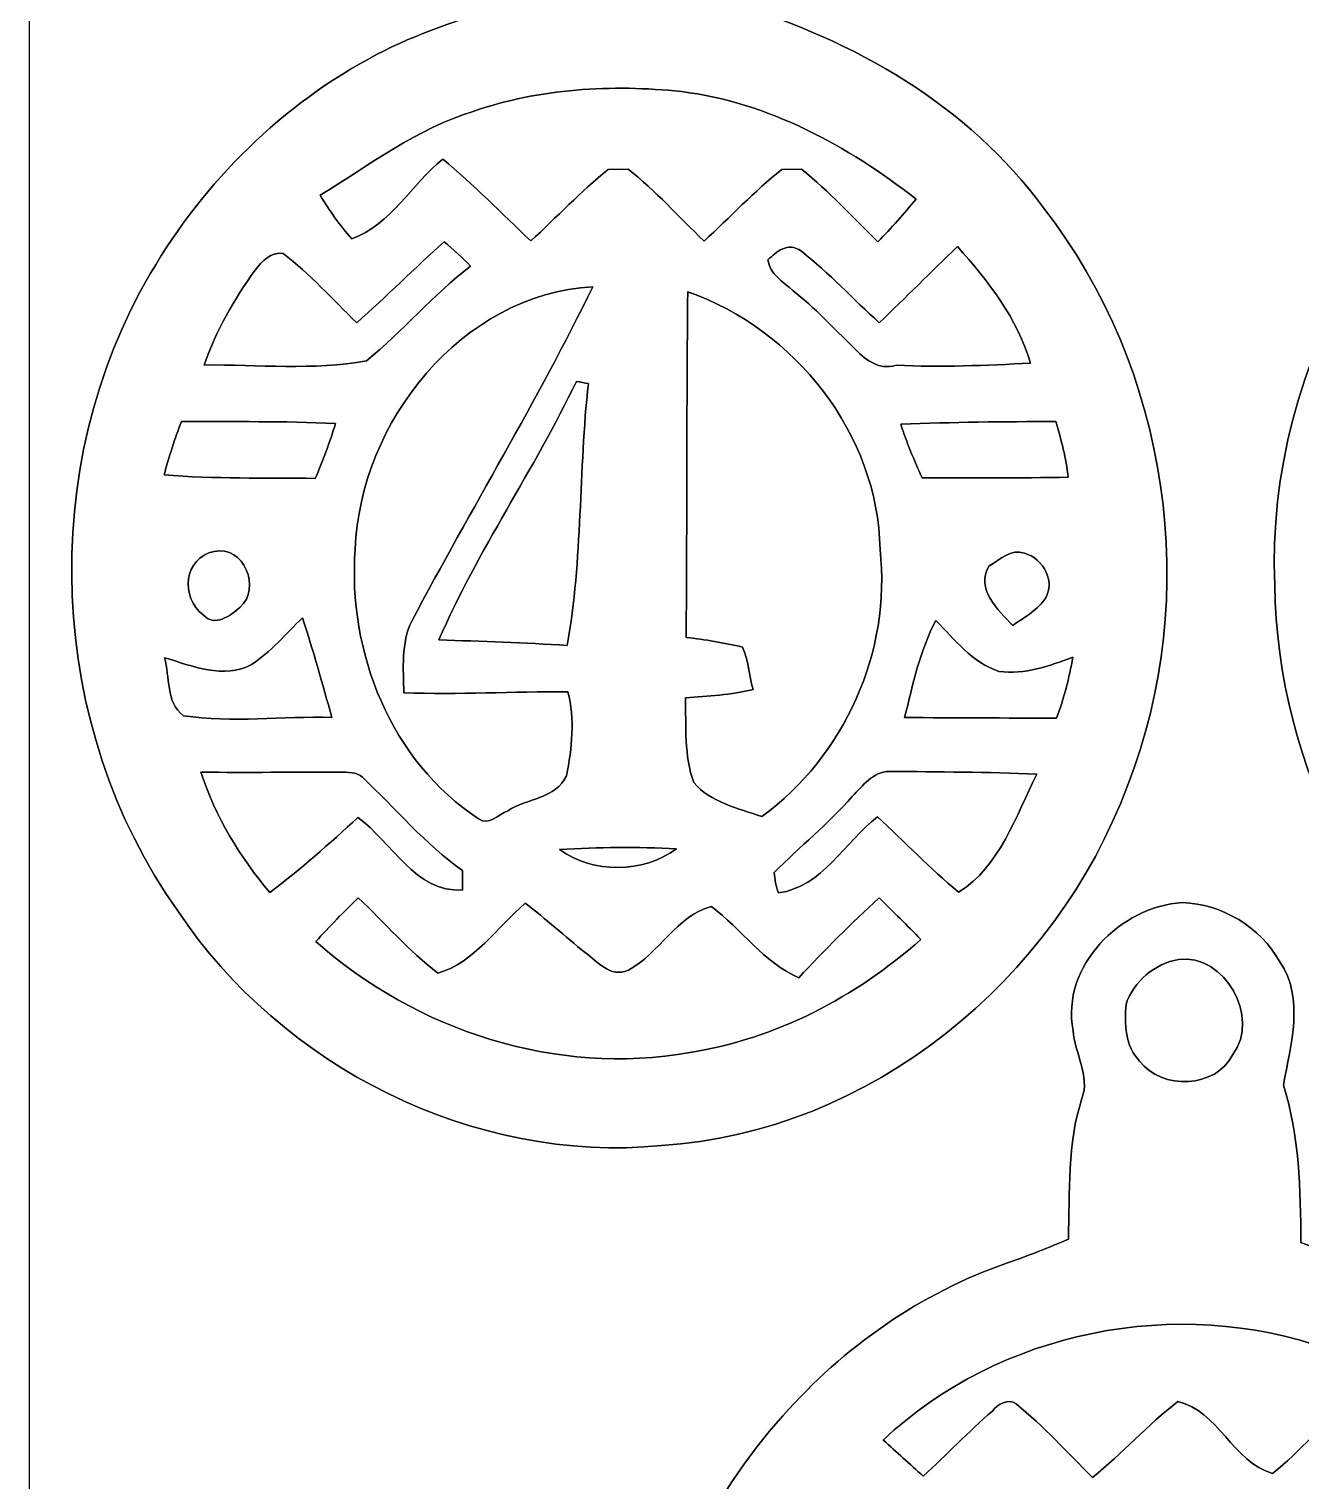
# Model space of a CAD drawing. Header units: centimetres. Extents: x -16.8 to 16.8, y -16.7 to 16.7.
# Drawn here: x -16.77 to -7.98, y -7.73 to 2.31 of the extents above; entities that cross this region are included whole.
import ezdxf

# ---------------------------------------------------------------- set-up
doc = ezdxf.new("R2010")
doc.units = ezdxf.units.CM
doc.header["$MEASUREMENT"] = 0
doc.layers.add('Layer 1', color=7, linetype='Continuous')

msp = doc.modelspace()

# ---------------------------------------------------------------- linework, layer by layer
at = {"layer": 'Layer 1', "color": 7}
for points, knots in [([(-16.77458, 16.66875), (-16.77458, 16.66875), (16.77458, 16.66875), (16.77458, 16.66875), (16.77458, 16.66875), (16.77458, 16.66875), (16.77458, -16.66875), (16.77458, -16.66875), (16.77458, -16.66875), (16.77458, -16.66875), (-16.77458, -16.66875), (-16.77458, -16.66875), (-16.77458, -16.66875), (-16.77458, -16.66875), (-16.77458, 16.66875), (-16.77458, 16.66875), (-16.77458, 16.66875), (-16.77458, 16.66875), (-16.77458, 16.66875), (-16.77458, 16.66875)], [0, 0, 0, 0, 0.16666667, 0.16666667, 0.16666667, 0.16666667, 0.33333333, 0.33333333, 0.33333333, 0.33333333, 0.5, 0.5, 0.5, 0.5, 0.66666667, 0.66666667, 0.66666667, 0.66666667, 1, 1, 1, 1]), ([(-5.1308, 4.11021), (-5.15549, 3.8795), (-5.00839, 3.64278), (-5.09764, 3.41736), (-5.09764, 3.41736), (-5.19042, 3.11397), (-5.16396, 2.79224), (-5.1756, 2.47932), (-5.1756, 2.47932), (-5.4169, 2.37949), (-5.67231, 2.31563), (-5.90868, 2.2031), (-5.90868, 2.2031), (-7.31943, 1.56245), (-8.22607, 0.00529), (-8.15834, -1.53353), (-8.15834, -1.53353), (-8.14317, -2.78941), (-7.50746, -4.02661), (-6.47488, -4.74662), (-6.47488, -4.74662), (-5.36822, -5.55731), (-3.78531, -5.64444), (-2.60103, -4.94841), (-2.60103, -4.94841), (-1.16769, -4.17618), (-0.37148, -2.43699), (-0.63359, -0.84349), (-0.63359, -0.84349), (-0.75212, 0.14499), (-1.28094, 1.06221), (-2.04047, 1.69792), (-2.04047, 1.69792), (-2.47544, 2.08809), (-3.0286, 2.29835), (-3.57258, 2.48391), (-3.57258, 2.48391), (-3.58704, 2.81023), (-3.55247, 3.15066), (-3.66324, 3.46393), (-3.66324, 3.46393), (-3.74333, 3.65619), (-3.58211, 3.84246), (-3.58987, 4.03613), (-3.58987, 4.03613), (-3.6262, 4.32082), (-3.76696, 4.62139), (-4.04566, 4.73922), (-4.04566, 4.73922), (-4.49086, 4.97769), (-5.12692, 4.62598), (-5.1308, 4.11021), (-5.1308, 4.11021), (-5.1308, 4.11021), (-5.1308, 4.11021), (-5.1308, 4.11021)], [0, 0, 0, 0, 0.06666667, 0.06666667, 0.06666667, 0.06666667, 0.13333333, 0.13333333, 0.13333333, 0.13333333, 0.2, 0.2, 0.2, 0.2, 0.26666667, 0.26666667, 0.26666667, 0.26666667, 0.33333333, 0.33333333, 0.33333333, 0.33333333, 0.4, 0.4, 0.4, 0.4, 0.46666667, 0.46666667, 0.46666667, 0.46666667, 0.53333333, 0.53333333, 0.53333333, 0.53333333, 0.6, 0.6, 0.6, 0.6, 0.66666667, 0.66666667, 0.66666667, 0.66666667, 0.73333333, 0.73333333, 0.73333333, 0.73333333, 0.8, 0.8, 0.8, 0.8, 0.86666667, 0.86666667, 0.86666667, 0.86666667, 1, 1, 1, 1]), ([(-12.84358, 4.79743), (-13.08629, 4.76391), (-13.28843, 4.57447), (-13.38756, 4.35645), (-13.38756, 4.35645), (-13.53679, 4.10563), (-13.39921, 3.81529), (-13.38298, 3.54683), (-13.38298, 3.54683), (-13.39991, 3.4357), (-13.47082, 3.3401), (-13.48352, 3.22721), (-13.48352, 3.22721), (-13.50292, 2.97886), (-13.49657, 2.72909), (-13.49869, 2.47968), (-13.49869, 2.47968), (-13.79079, 2.36784), (-14.09418, 2.28141), (-14.37111, 2.13254), (-14.37111, 2.13254), (-15.02198, 1.79211), (-15.56385, 1.25413), (-15.93356, 0.62124), (-15.93356, 0.62124), (-16.7259, -0.72143), (-16.6497, -2.51601), (-15.74624, -3.78672), (-15.74624, -3.78672), (-15.02516, -4.86622), (-13.70189, -5.53473), (-12.40084, -5.40985), (-12.40084, -5.40985), (-10.95481, -5.31671), (-9.67423, -4.26332), (-9.17787, -2.92206), (-9.17787, -2.92206), (-8.66175, -1.61149), (-8.88894, -0.03669), (-9.75819, 1.0728), (-9.75819, 1.0728), (-10.27606, 1.78294), (-11.07158, 2.23555), (-11.90131, 2.48461), (-11.90131, 2.48461), (-11.93236, 2.83633), (-11.83181, 3.23885), (-12.03043, 3.55494), (-12.03043, 3.55494), (-11.96446, 3.72745), (-11.90907, 3.90984), (-11.92283, 4.09646), (-11.92283, 4.09646), (-11.94964, 4.53496), (-12.40896, 4.90291), (-12.84358, 4.79743), (-12.84358, 4.79743), (-12.84358, 4.79743), (-12.84358, 4.79743), (-12.84358, 4.79743)], [0, 0, 0, 0, 0.0625, 0.0625, 0.0625, 0.0625, 0.125, 0.125, 0.125, 0.125, 0.1875, 0.1875, 0.1875, 0.1875, 0.25, 0.25, 0.25, 0.25, 0.3125, 0.3125, 0.3125, 0.3125, 0.375, 0.375, 0.375, 0.375, 0.4375, 0.4375, 0.4375, 0.4375, 0.5, 0.5, 0.5, 0.5, 0.5625, 0.5625, 0.5625, 0.5625, 0.625, 0.625, 0.625, 0.625, 0.6875, 0.6875, 0.6875, 0.6875, 0.75, 0.75, 0.75, 0.75, 0.8125, 0.8125, 0.8125, 0.8125, 0.875, 0.875, 0.875, 0.875, 1, 1, 1, 1]), ([(-13.70295, 1.74025), (-13.24257, 1.90006), (-12.7448, 1.92793), (-12.26291, 1.87748), (-12.26291, 1.87748), (-11.65825, 1.80164), (-11.11321, 1.50319), (-10.63907, 1.13383), (-10.63907, 1.13383), (-10.72374, 1.03258), (-10.81193, 0.9338), (-10.9033, 0.83855), (-10.9033, 0.83855), (-11.07722, 1.00789), (-11.24126, 1.18851), (-11.43106, 1.33985), (-11.43106, 1.33985), (-11.43106, 1.33985), (-11.56864, 1.33809), (-11.56864, 1.33809), (-11.56864, 1.33809), (-11.7602, 1.1871), (-11.92601, 1.00753), (-12.10628, 0.84384), (-12.10628, 0.84384), (-12.27984, 1.01036), (-12.44071, 1.19098), (-12.6298, 1.3402), (-12.6298, 1.3402), (-12.6298, 1.3402), (-12.76809, 1.33844), (-12.76809, 1.33844), (-12.76809, 1.33844), (-12.95894, 1.18745), (-13.1251, 1.00789), (-13.30501, 0.84455), (-13.30501, 0.84455), (-13.50539, 1.03576), (-13.70013, 1.23331), (-13.91285, 1.41111), (-13.91285, 1.41111), (-14.12663, 1.2379), (-14.27586, 0.95356), (-14.54221, 0.85901), (-14.54221, 0.85901), (-14.6244, 0.9525), (-14.69743, 1.05339), (-14.76058, 1.16029), (-14.76058, 1.16029), (-14.41873, 1.37054), (-14.091, 1.62101), (-13.70295, 1.74025)], [0, 0, 0, 0, 0.07142857, 0.07142857, 0.07142857, 0.07142857, 0.14285714, 0.14285714, 0.14285714, 0.14285714, 0.21428571, 0.21428571, 0.21428571, 0.21428571, 0.28571429, 0.28571429, 0.28571429, 0.28571429, 0.35714286, 0.35714286, 0.35714286, 0.35714286, 0.42857143, 0.42857143, 0.42857143, 0.42857143, 0.5, 0.5, 0.5, 0.5, 0.57142857, 0.57142857, 0.57142857, 0.57142857, 0.64285714, 0.64285714, 0.64285714, 0.64285714, 0.71428571, 0.71428571, 0.71428571, 0.71428571, 0.78571429, 0.78571429, 0.78571429, 0.78571429, 0.85714286, 0.85714286, 0.85714286, 0.85714286, 1, 1, 1, 1]), ([(-13.90438, 0.83926), (-13.84088, 0.78599), (-13.77915, 0.73025), (-13.72023, 0.67134), (-13.72023, 0.67134), (-13.97953, 0.47449), (-14.18908, 0.22013), (-14.4399, 0.01517), (-14.4399, 0.01517), (-14.80679, -0.05115), (-15.19026, -0.01023), (-15.5635, -0.01305), (-15.5635, -0.01305), (-15.48236, 0.2226), (-15.35536, 0.44027), (-15.21143, 0.64276), (-15.21143, 0.64276), (-15.16486, 0.70309), (-15.10101, 0.77117), (-15.01669, 0.75777), (-15.01669, 0.75777), (-14.83043, 0.61736), (-14.67556, 0.44027), (-14.50834, 0.27834), (-14.50834, 0.27834), (-14.30338, 0.46143), (-14.10758, 0.65405), (-13.90438, 0.83926)], [0, 0, 0, 0, 0.125, 0.125, 0.125, 0.125, 0.25, 0.25, 0.25, 0.25, 0.375, 0.375, 0.375, 0.375, 0.5, 0.5, 0.5, 0.5, 0.625, 0.625, 0.625, 0.625, 0.75, 0.75, 0.75, 0.75, 1, 1, 1, 1]), ([(-11.66389, 0.71402), (-11.60216, 0.76906), (-11.5316, 0.84279), (-11.43282, 0.77329), (-11.43282, 0.77329), (-11.24091, 0.62265), (-11.07475, 0.44274), (-10.89413, 0.27869), (-10.89413, 0.27869), (-10.71351, 0.45367), (-10.5343, 0.63006), (-10.35403, 0.80539), (-10.35403, 0.80539), (-10.14095, 0.57009), (-9.93846, 0.30833), (-9.84744, -0.00035), (-9.84744, -0.00035), (-10.15753, -0.01552), (-10.46762, -0.02999), (-10.77771, -0.01411), (-10.77771, -0.01411), (-10.90401, -0.05327), (-10.99679, 0.02999), (-11.07299, 0.10901), (-11.07299, 0.10901), (-11.20987, 0.24306), (-11.34145, 0.38241), (-11.49138, 0.50165), (-11.49138, 0.50165), (-11.55594, 0.56268), (-11.65543, 0.61419), (-11.66389, 0.71402)], [0, 0, 0, 0, 0.11111111, 0.11111111, 0.11111111, 0.11111111, 0.22222222, 0.22222222, 0.22222222, 0.22222222, 0.33333333, 0.33333333, 0.33333333, 0.33333333, 0.44444444, 0.44444444, 0.44444444, 0.44444444, 0.55555556, 0.55555556, 0.55555556, 0.55555556, 0.66666667, 0.66666667, 0.66666667, 0.66666667, 0.77777778, 0.77777778, 0.77777778, 0.77777778, 1, 1, 1, 1]), ([(-14.51822, -1.28658), (-14.48611, -0.40781), (-13.78479, 0.4759), (-12.87463, 0.52846), (-12.87463, 0.52846), (-13.25951, -0.25894), (-13.71671, -1.0093), (-14.12734, -1.78364), (-14.12734, -1.78364), (-14.20248, -1.9364), (-14.18519, -2.11349), (-14.18237, -2.2793), (-14.18237, -2.2793), (-13.80419, -2.2927), (-13.42602, -2.27013), (-13.04784, -2.27154), (-13.04784, -2.27154), (-12.99774, -2.46204), (-13.01962, -2.66241), (-13.05772, -2.85291), (-13.05772, -2.85291), (-13.12933, -3.00955), (-13.33077, -3.00884), (-13.46306, -3.09421), (-13.46306, -3.09421), (-13.52762, -3.1182), (-13.595, -3.20463), (-13.6652, -3.15031), (-13.6652, -3.15031), (-14.27057, -2.75484), (-14.57396, -1.99461), (-14.51822, -1.28658)], [0, 0, 0, 0, 0.11111111, 0.11111111, 0.11111111, 0.11111111, 0.22222222, 0.22222222, 0.22222222, 0.22222222, 0.33333333, 0.33333333, 0.33333333, 0.33333333, 0.44444444, 0.44444444, 0.44444444, 0.44444444, 0.55555556, 0.55555556, 0.55555556, 0.55555556, 0.66666667, 0.66666667, 0.66666667, 0.66666667, 0.77777778, 0.77777778, 0.77777778, 0.77777778, 1, 1, 1, 1]), ([(-12.21916, 0.49354), (-11.4748, 0.23178), (-10.90366, -0.4886), (-10.88884, -1.28834), (-10.88884, -1.28834), (-10.80911, -1.99355), (-11.13614, -2.71886), (-11.70552, -3.13478), (-11.70552, -3.13478), (-11.86886, -3.07728), (-12.06288, -3.03812), (-12.17648, -2.89913), (-12.17648, -2.89913), (-12.24562, -2.71533), (-12.22904, -2.50931), (-12.23469, -2.31493), (-12.23469, -2.31493), (-12.07805, -2.30152), (-11.92001, -2.29482), (-11.7669, -2.25566), (-11.7669, -2.25566), (-11.79901, -2.1523), (-11.79689, -2.05811), (-11.83922, -1.96321), (-11.83922, -1.96321), (-11.96834, -1.93357), (-12.09851, -1.91135), (-12.2301, -1.89689), (-12.2301, -1.89689), (-12.2234, -1.09996), (-12.22693, -0.30304), (-12.21916, 0.49354)], [0, 0, 0, 0, 0.11111111, 0.11111111, 0.11111111, 0.11111111, 0.22222222, 0.22222222, 0.22222222, 0.22222222, 0.33333333, 0.33333333, 0.33333333, 0.33333333, 0.44444444, 0.44444444, 0.44444444, 0.44444444, 0.55555556, 0.55555556, 0.55555556, 0.55555556, 0.66666667, 0.66666667, 0.66666667, 0.66666667, 0.77777778, 0.77777778, 0.77777778, 0.77777778, 1, 1, 1, 1]), ([(-12.98928, -0.12594), (-12.96846, -0.12982), (-12.92684, -0.13723), (-12.90602, -0.14076), (-12.90602, -0.14076), (-12.97411, -0.74224), (-12.94412, -1.35643), (-13.05313, -1.95227), (-13.05313, -1.95227), (-13.34841, -1.93181), (-13.64403, -1.92334), (-13.93966, -1.91347), (-13.93966, -1.91347), (-13.67155, -1.29399), (-13.27926, -0.73589), (-12.98928, -0.12594)], [0, 0, 0, 0, 0.2, 0.2, 0.2, 0.2, 0.4, 0.4, 0.4, 0.4, 0.6, 0.6, 0.6, 0.6, 1, 1, 1, 1]), ([(-15.72048, -0.40323), (-15.36559, -0.40605), (-15.01034, -0.3997), (-14.65545, -0.41769), (-14.65545, -0.41769), (-14.6939, -0.54716), (-14.74223, -0.6731), (-14.79479, -0.79728), (-14.79479, -0.79728), (-15.14299, -0.79234), (-15.49224, -0.80045), (-15.83972, -0.77329), (-15.83972, -0.77329), (-15.80762, -0.6477), (-15.76599, -0.52458), (-15.72048, -0.40323)], [0, 0, 0, 0, 0.2, 0.2, 0.2, 0.2, 0.4, 0.4, 0.4, 0.4, 0.6, 0.6, 0.6, 0.6, 1, 1, 1, 1]), ([(-10.74561, -0.42298), (-10.3886, -0.40711), (-10.03124, -0.40499), (-9.67387, -0.40323), (-9.67387, -0.40323), (-9.63507, -0.52917), (-9.60261, -0.65793), (-9.58779, -0.78952), (-9.58779, -0.78952), (-9.9247, -0.79446), (-10.2616, -0.79446), (-10.5985, -0.79234), (-10.5985, -0.79234), (-10.65354, -0.67169), (-10.70434, -0.54892), (-10.74561, -0.42298)], [0, 0, 0, 0, 0.2, 0.2, 0.2, 0.2, 0.4, 0.4, 0.4, 0.4, 0.6, 0.6, 0.6, 0.6, 1, 1, 1, 1]), ([(-15.494, -1.3014), (-15.28974, -1.25554), (-15.16521, -1.55893), (-15.31549, -1.68839), (-15.31549, -1.68839), (-15.38076, -1.74696), (-15.49506, -1.82774), (-15.56914, -1.7399), (-15.56914, -1.7399), (-15.7293, -1.62243), (-15.70461, -1.34373), (-15.494, -1.3014)], [0, 0, 0, 0, 0.25, 0.25, 0.25, 0.25, 0.5, 0.5, 0.5, 0.5, 1, 1, 1, 1]), ([(-10.1346, -1.40194), (-10.06299, -1.36031), (-9.97973, -1.27917), (-9.89048, -1.31445), (-9.89048, -1.31445), (-9.75889, -1.34549), (-9.66541, -1.52471), (-9.75466, -1.63936), (-9.75466, -1.63936), (-9.80969, -1.71521), (-9.89577, -1.7593), (-9.97056, -1.81293), (-9.97056, -1.81293), (-10.07251, -1.70498), (-10.23126, -1.56316), (-10.1346, -1.40194)], [0, 0, 0, 0, 0.2, 0.2, 0.2, 0.2, 0.4, 0.4, 0.4, 0.4, 0.6, 0.6, 0.6, 0.6, 1, 1, 1, 1]), ([(-15.23577, -2.08456), (-15.10242, -1.99602), (-14.99799, -1.87184), (-14.88369, -1.76107), (-14.88369, -1.76107), (-14.8082, -1.9879), (-14.74541, -2.21933), (-14.67979, -2.44934), (-14.67979, -2.44934), (-15.02057, -2.44016), (-15.36771, -2.48955), (-15.70531, -2.43734), (-15.70531, -2.43734), (-15.8302, -2.34985), (-15.79986, -2.1657), (-15.83761, -2.03659), (-15.83761, -2.03659), (-15.64675, -2.09338), (-15.42591, -2.18758), (-15.23577, -2.08456)], [0, 0, 0, 0, 0.16666667, 0.16666667, 0.16666667, 0.16666667, 0.33333333, 0.33333333, 0.33333333, 0.33333333, 0.5, 0.5, 0.5, 0.5, 0.66666667, 0.66666667, 0.66666667, 0.66666667, 1, 1, 1, 1]), ([(-10.7188, -2.44969), (-10.66094, -2.22215), (-10.61438, -1.98826), (-10.50255, -1.77941), (-10.50255, -1.77941), (-10.37273, -1.91206), (-10.25031, -2.0701), (-10.06651, -2.13184), (-10.06651, -2.13184), (-9.88766, -2.15512), (-9.71903, -2.09374), (-9.55534, -2.03341), (-9.55534, -2.03341), (-9.58074, -2.17699), (-9.61708, -2.3181), (-9.66752, -2.45498), (-9.66752, -2.45498), (-10.01818, -2.45322), (-10.36849, -2.45286), (-10.7188, -2.44969)], [0, 0, 0, 0, 0.16666667, 0.16666667, 0.16666667, 0.16666667, 0.33333333, 0.33333333, 0.33333333, 0.33333333, 0.5, 0.5, 0.5, 0.5, 0.66666667, 0.66666667, 0.66666667, 0.66666667, 1, 1, 1, 1]), ([(-15.58572, -2.82822), (-15.26364, -2.83069), (-14.94155, -2.82822), (-14.61946, -2.82751), (-14.61946, -2.82751), (-14.56866, -2.82928), (-14.5101, -2.8254), (-14.46918, -2.86244), (-14.46918, -2.86244), (-14.24023, -3.07904), (-14.03562, -3.32528), (-13.77633, -3.50838), (-13.77633, -3.50838), (-13.77668, -3.54224), (-13.77668, -3.60927), (-13.77668, -3.64278), (-13.77668, -3.64278), (-14.10229, -3.6636), (-14.26669, -3.30835), (-14.50128, -3.14078), (-14.50128, -3.14078), (-14.69637, -3.32246), (-14.89569, -3.50061), (-15.10947, -3.66042), (-15.10947, -3.66042), (-15.3162, -3.41383), (-15.48624, -3.13514), (-15.58572, -2.82822)], [0, 0, 0, 0, 0.125, 0.125, 0.125, 0.125, 0.25, 0.25, 0.25, 0.25, 0.375, 0.375, 0.375, 0.375, 0.5, 0.5, 0.5, 0.5, 0.625, 0.625, 0.625, 0.625, 0.75, 0.75, 0.75, 0.75, 1, 1, 1, 1]), ([(-11.0811, -2.99508), (-11.00914, -2.92347), (-10.93682, -2.82469), (-10.82534, -2.82222), (-10.82534, -2.82222), (-10.48526, -2.82716), (-10.14413, -2.8254), (-9.80405, -2.84162), (-9.80405, -2.84162), (-9.94974, -3.12738), (-10.05946, -3.48298), (-10.34591, -3.65689), (-10.34591, -3.65689), (-10.54418, -3.49568), (-10.71774, -3.30764), (-10.90648, -3.13619), (-10.90648, -3.13619), (-11.13049, -3.30906), (-11.28783, -3.62197), (-11.59157, -3.66289), (-11.59157, -3.66289), (-11.60639, -3.61668), (-11.61874, -3.56941), (-11.62015, -3.52107), (-11.62015, -3.52107), (-11.44164, -3.34433), (-11.24691, -3.18417), (-11.0811, -2.99508)], [0, 0, 0, 0, 0.125, 0.125, 0.125, 0.125, 0.25, 0.25, 0.25, 0.25, 0.375, 0.375, 0.375, 0.375, 0.5, 0.5, 0.5, 0.5, 0.625, 0.625, 0.625, 0.625, 0.75, 0.75, 0.75, 0.75, 1, 1, 1, 1]), ([(-13.10534, -3.36268), (-12.83653, -3.34574), (-12.56665, -3.34398), (-12.29748, -3.35703), (-12.29748, -3.35703), (-12.52714, -3.52848), (-12.87286, -3.5306), (-13.10534, -3.36268)], [0, 0, 0, 0, 0.33333333, 0.33333333, 0.33333333, 0.33333333, 1, 1, 1, 1]), ([(-14.79127, -3.99909), (-14.69602, -3.89502), (-14.59936, -3.79307), (-14.49705, -3.69641), (-14.49705, -3.69641), (-14.31396, -3.86997), (-14.14815, -4.06471), (-13.94636, -4.21781), (-13.94636, -4.21781), (-13.69342, -4.14232), (-13.53714, -3.89996), (-13.34241, -3.73451), (-13.34241, -3.73451), (-13.20059, -3.84316), (-13.06724, -3.96169), (-12.92895, -4.07494), (-12.92895, -4.07494), (-12.84111, -4.13491), (-12.75927, -4.25168), (-12.62944, -4.1977), (-12.62944, -4.1977), (-12.41707, -4.0827), (-12.29395, -3.81847), (-12.05477, -3.75603), (-12.05477, -3.75603), (-11.84698, -3.91266), (-11.69564, -4.14302), (-11.45081, -4.24886), (-11.45081, -4.24886), (-11.27337, -4.0573), (-11.08781, -3.8735), (-10.89484, -3.69782), (-10.89484, -3.69782), (-10.79818, -3.79236), (-10.70116, -3.88761), (-10.60626, -3.98463), (-10.60626, -3.98463), (-11.05747, -4.38221), (-11.60498, -4.67325), (-12.20399, -4.76497), (-12.20399, -4.76497), (-13.12757, -4.93254), (-14.09488, -4.61433), (-14.79127, -3.99909)], [0, 0, 0, 0, 0.08333333, 0.08333333, 0.08333333, 0.08333333, 0.16666667, 0.16666667, 0.16666667, 0.16666667, 0.25, 0.25, 0.25, 0.25, 0.33333333, 0.33333333, 0.33333333, 0.33333333, 0.41666667, 0.41666667, 0.41666667, 0.41666667, 0.5, 0.5, 0.5, 0.5, 0.58333333, 0.58333333, 0.58333333, 0.58333333, 0.66666667, 0.66666667, 0.66666667, 0.66666667, 0.75, 0.75, 0.75, 0.75, 0.83333333, 0.83333333, 0.83333333, 0.83333333, 1, 1, 1, 1]), ([(-9.55393, -4.61398), (-9.5437, -4.76814), (-9.43469, -4.92689), (-9.49254, -5.08388), (-9.49254, -5.08388), (-9.5945, -5.39679), (-9.57545, -5.73158), (-9.58638, -6.05649), (-9.58638, -6.05649), (-9.72432, -6.11646), (-9.86473, -6.17114), (-10.00689, -6.22053), (-10.00689, -6.22053), (-10.60591, -6.42761), (-11.14319, -6.80156), (-11.56053, -7.27781), (-11.56053, -7.27781), (-12.59628, -8.42081), (-12.87216, -10.17517), (-12.25797, -11.58699), (-12.25797, -11.58699), (-11.71646, -12.97658), (-10.30146, -13.97635), (-8.80357, -13.98199), (-8.80357, -13.98199), (-8.15305, -13.95412), (-7.49053, -13.80772), (-6.93349, -13.45812), (-6.93349, -13.45812), (-5.62257, -12.68977), (-4.85775, -11.11744), (-5.02214, -9.61284), (-5.02214, -9.61284), (-5.1248, -8.39964), (-5.79296, -7.23441), (-6.83119, -6.58601), (-6.83119, -6.58601), (-7.17585, -6.34012), (-7.5879, -6.22864), (-7.97878, -6.08048), (-7.97878, -6.08048), (-7.97878, -5.71288), (-7.99042, -5.34211), (-8.09801, -4.99004), (-8.09801, -4.99004), (-8.04933, -4.71276), (-7.95126, -4.39138), (-8.12412, -4.13949), (-8.12412, -4.13949), (-8.25853, -3.89572), (-8.52099, -3.74156), (-8.79793, -3.72886), (-8.79793, -3.72886), (-9.2269, -3.75673), (-9.63754, -4.16913), (-9.55393, -4.61398), (-9.55393, -4.61398), (-9.55393, -4.61398), (-9.55393, -4.61398), (-9.55393, -4.61398)], [0, 0, 0, 0, 0.0625, 0.0625, 0.0625, 0.0625, 0.125, 0.125, 0.125, 0.125, 0.1875, 0.1875, 0.1875, 0.1875, 0.25, 0.25, 0.25, 0.25, 0.3125, 0.3125, 0.3125, 0.3125, 0.375, 0.375, 0.375, 0.375, 0.4375, 0.4375, 0.4375, 0.4375, 0.5, 0.5, 0.5, 0.5, 0.5625, 0.5625, 0.5625, 0.5625, 0.625, 0.625, 0.625, 0.625, 0.6875, 0.6875, 0.6875, 0.6875, 0.75, 0.75, 0.75, 0.75, 0.8125, 0.8125, 0.8125, 0.8125, 0.875, 0.875, 0.875, 0.875, 1, 1, 1, 1]), ([(-8.82509, -4.12256), (-8.50371, -4.08164), (-8.25641, -4.52508), (-8.44903, -4.78014), (-8.44903, -4.78014), (-8.56368, -5.01509), (-8.94151, -5.02708), (-9.0932, -4.82529), (-9.0932, -4.82529), (-9.19586, -4.72511), (-9.19833, -4.56424), (-9.18704, -4.43089), (-9.18704, -4.43089), (-9.13518, -4.27496), (-8.98737, -4.15043), (-8.82509, -4.12256)], [0, 0, 0, 0, 0.2, 0.2, 0.2, 0.2, 0.4, 0.4, 0.4, 0.4, 0.6, 0.6, 0.6, 0.6, 1, 1, 1, 1]), ([(-10.86661, -7.44502), (-10.06193, -6.68761), (-8.83285, -6.44631), (-7.79568, -6.81461), (-7.79568, -6.81461), (-7.40622, -6.93984), (-7.06543, -7.17621), (-6.73911, -7.4168), (-6.73911, -7.4168), (-6.81002, -7.51381), (-6.88234, -7.60977), (-6.9536, -7.70678), (-6.9536, -7.70678), (-7.2136, -7.5759), (-7.35365, -7.26405), (-7.63094, -7.17691), (-7.63094, -7.17691), (-7.82496, -7.32861), (-7.98054, -7.52299), (-8.17351, -7.67574), (-8.17351, -7.67574), (-8.44762, -7.60095), (-8.55133, -7.23794), (-8.82968, -7.17973), (-8.82968, -7.17973), (-9.03746, -7.3406), (-9.21385, -7.53816), (-9.41846, -7.70326), (-9.41846, -7.70326), (-9.59344, -7.53216), (-9.75642, -7.34836), (-9.94763, -7.19561), (-9.94763, -7.19561), (-10.00266, -7.15222), (-10.07533, -7.20019), (-10.11167, -7.24464), (-10.11167, -7.24464), (-10.27712, -7.38822), (-10.42882, -7.54662), (-10.59004, -7.69549), (-10.59004, -7.69549), (-10.68282, -7.61118), (-10.77489, -7.52898), (-10.86661, -7.44502)], [0, 0, 0, 0, 0.08333333, 0.08333333, 0.08333333, 0.08333333, 0.16666667, 0.16666667, 0.16666667, 0.16666667, 0.25, 0.25, 0.25, 0.25, 0.33333333, 0.33333333, 0.33333333, 0.33333333, 0.41666667, 0.41666667, 0.41666667, 0.41666667, 0.5, 0.5, 0.5, 0.5, 0.58333333, 0.58333333, 0.58333333, 0.58333333, 0.66666667, 0.66666667, 0.66666667, 0.66666667, 0.75, 0.75, 0.75, 0.75, 0.83333333, 0.83333333, 0.83333333, 0.83333333, 1, 1, 1, 1])]:
    msp.add_open_spline(points, degree=3, knots=knots, dxfattribs=at)
at = {"layer": 'Layer 1', "color": 250}
for points, knots in [([(-5.1308, 4.11021), (-5.12692, 4.62598), (-4.49086, 4.97769), (-4.04566, 4.73922), (-4.04566, 4.73922), (-3.76696, 4.62139), (-3.6262, 4.32082), (-3.58987, 4.03613), (-3.58987, 4.03613), (-3.58211, 3.84246), (-3.74333, 3.65619), (-3.66324, 3.46393), (-3.66324, 3.46393), (-3.55247, 3.15066), (-3.58704, 2.81023), (-3.57258, 2.48391), (-3.57258, 2.48391), (-3.0286, 2.29835), (-2.47544, 2.08809), (-2.04047, 1.69792), (-2.04047, 1.69792), (-1.28094, 1.06221), (-0.75212, 0.14499), (-0.63359, -0.84349), (-0.63359, -0.84349), (-0.37148, -2.43699), (-1.16769, -4.17618), (-2.60103, -4.94841), (-2.60103, -4.94841), (-3.78531, -5.64444), (-5.36822, -5.55731), (-6.47488, -4.74662), (-6.47488, -4.74662), (-7.50746, -4.02661), (-8.14317, -2.78941), (-8.15834, -1.53353), (-8.15834, -1.53353), (-8.22607, 0.00529), (-7.31943, 1.56245), (-5.90868, 2.2031), (-5.90868, 2.2031), (-5.67231, 2.31563), (-5.4169, 2.37949), (-5.1756, 2.47932), (-5.1756, 2.47932), (-5.16396, 2.79224), (-5.19042, 3.11397), (-5.09764, 3.41736), (-5.09764, 3.41736), (-5.00839, 3.64278), (-5.15549, 3.8795), (-5.1308, 4.11021), (-5.1308, 4.11021), (-5.1308, 4.11021), (-5.1308, 4.11021), (-5.1308, 4.11021)], [0, 0, 0, 0, 0.06666667, 0.06666667, 0.06666667, 0.06666667, 0.13333333, 0.13333333, 0.13333333, 0.13333333, 0.2, 0.2, 0.2, 0.2, 0.26666667, 0.26666667, 0.26666667, 0.26666667, 0.33333333, 0.33333333, 0.33333333, 0.33333333, 0.4, 0.4, 0.4, 0.4, 0.46666667, 0.46666667, 0.46666667, 0.46666667, 0.53333333, 0.53333333, 0.53333333, 0.53333333, 0.6, 0.6, 0.6, 0.6, 0.66666667, 0.66666667, 0.66666667, 0.66666667, 0.73333333, 0.73333333, 0.73333333, 0.73333333, 0.8, 0.8, 0.8, 0.8, 0.86666667, 0.86666667, 0.86666667, 0.86666667, 1, 1, 1, 1]), ([(-12.84358, 4.79743), (-12.40896, 4.90291), (-11.94964, 4.53496), (-11.92283, 4.09646), (-11.92283, 4.09646), (-11.90907, 3.90984), (-11.96446, 3.72745), (-12.03043, 3.55494), (-12.03043, 3.55494), (-11.83181, 3.23885), (-11.93236, 2.83633), (-11.90131, 2.48461), (-11.90131, 2.48461), (-11.07158, 2.23555), (-10.27606, 1.78294), (-9.75819, 1.0728), (-9.75819, 1.0728), (-8.88894, -0.03669), (-8.66175, -1.61149), (-9.17787, -2.92206), (-9.17787, -2.92206), (-9.67423, -4.26332), (-10.95481, -5.31671), (-12.40084, -5.40985), (-12.40084, -5.40985), (-13.70189, -5.53473), (-15.02516, -4.86622), (-15.74624, -3.78672), (-15.74624, -3.78672), (-16.6497, -2.51601), (-16.7259, -0.72143), (-15.93356, 0.62124), (-15.93356, 0.62124), (-15.56385, 1.25413), (-15.02198, 1.79211), (-14.37111, 2.13254), (-14.37111, 2.13254), (-14.09418, 2.28141), (-13.79079, 2.36784), (-13.49869, 2.47968), (-13.49869, 2.47968), (-13.49657, 2.72909), (-13.50292, 2.97886), (-13.48352, 3.22721), (-13.48352, 3.22721), (-13.47082, 3.3401), (-13.39991, 3.4357), (-13.38298, 3.54683), (-13.38298, 3.54683), (-13.39921, 3.81529), (-13.53679, 4.10563), (-13.38756, 4.35645), (-13.38756, 4.35645), (-13.28843, 4.57447), (-13.08629, 4.76391), (-12.84358, 4.79743), (-12.84358, 4.79743), (-12.84358, 4.79743), (-12.84358, 4.79743), (-12.84358, 4.79743)], [0, 0, 0, 0, 0.0625, 0.0625, 0.0625, 0.0625, 0.125, 0.125, 0.125, 0.125, 0.1875, 0.1875, 0.1875, 0.1875, 0.25, 0.25, 0.25, 0.25, 0.3125, 0.3125, 0.3125, 0.3125, 0.375, 0.375, 0.375, 0.375, 0.4375, 0.4375, 0.4375, 0.4375, 0.5, 0.5, 0.5, 0.5, 0.5625, 0.5625, 0.5625, 0.5625, 0.625, 0.625, 0.625, 0.625, 0.6875, 0.6875, 0.6875, 0.6875, 0.75, 0.75, 0.75, 0.75, 0.8125, 0.8125, 0.8125, 0.8125, 0.875, 0.875, 0.875, 0.875, 1, 1, 1, 1]), ([(-13.70295, 1.74025), (-14.091, 1.62101), (-14.41873, 1.37054), (-14.76058, 1.16029), (-14.76058, 1.16029), (-14.69743, 1.05339), (-14.6244, 0.9525), (-14.54221, 0.85901), (-14.54221, 0.85901), (-14.27586, 0.95356), (-14.12663, 1.2379), (-13.91285, 1.41111), (-13.91285, 1.41111), (-13.70013, 1.23331), (-13.50539, 1.03576), (-13.30501, 0.84455), (-13.30501, 0.84455), (-13.1251, 1.00789), (-12.95894, 1.18745), (-12.76809, 1.33844), (-12.76809, 1.33844), (-12.76809, 1.33844), (-12.6298, 1.3402), (-12.6298, 1.3402), (-12.6298, 1.3402), (-12.44071, 1.19098), (-12.27984, 1.01036), (-12.10628, 0.84384), (-12.10628, 0.84384), (-11.92601, 1.00753), (-11.7602, 1.1871), (-11.56864, 1.33809), (-11.56864, 1.33809), (-11.56864, 1.33809), (-11.43106, 1.33985), (-11.43106, 1.33985), (-11.43106, 1.33985), (-11.24126, 1.18851), (-11.07722, 1.00789), (-10.9033, 0.83855), (-10.9033, 0.83855), (-10.81193, 0.9338), (-10.72374, 1.03258), (-10.63907, 1.13383), (-10.63907, 1.13383), (-11.11321, 1.50319), (-11.65825, 1.80164), (-12.26291, 1.87748), (-12.26291, 1.87748), (-12.7448, 1.92793), (-13.24257, 1.90006), (-13.70295, 1.74025), (-13.70295, 1.74025), (-13.70295, 1.74025), (-13.70295, 1.74025), (-13.70295, 1.74025)], [0, 0, 0, 0, 0.06666667, 0.06666667, 0.06666667, 0.06666667, 0.13333333, 0.13333333, 0.13333333, 0.13333333, 0.2, 0.2, 0.2, 0.2, 0.26666667, 0.26666667, 0.26666667, 0.26666667, 0.33333333, 0.33333333, 0.33333333, 0.33333333, 0.4, 0.4, 0.4, 0.4, 0.46666667, 0.46666667, 0.46666667, 0.46666667, 0.53333333, 0.53333333, 0.53333333, 0.53333333, 0.6, 0.6, 0.6, 0.6, 0.66666667, 0.66666667, 0.66666667, 0.66666667, 0.73333333, 0.73333333, 0.73333333, 0.73333333, 0.8, 0.8, 0.8, 0.8, 0.86666667, 0.86666667, 0.86666667, 0.86666667, 1, 1, 1, 1]), ([(-13.90438, 0.83926), (-14.10758, 0.65405), (-14.30338, 0.46143), (-14.50834, 0.27834), (-14.50834, 0.27834), (-14.67556, 0.44027), (-14.83043, 0.61736), (-15.01669, 0.75777), (-15.01669, 0.75777), (-15.10101, 0.77117), (-15.16486, 0.70309), (-15.21143, 0.64276), (-15.21143, 0.64276), (-15.35536, 0.44027), (-15.48236, 0.2226), (-15.5635, -0.01305), (-15.5635, -0.01305), (-15.19026, -0.01023), (-14.80679, -0.05115), (-14.4399, 0.01517), (-14.4399, 0.01517), (-14.18908, 0.22013), (-13.97953, 0.47449), (-13.72023, 0.67134), (-13.72023, 0.67134), (-13.77915, 0.73025), (-13.84088, 0.78599), (-13.90438, 0.83926), (-13.90438, 0.83926), (-13.90438, 0.83926), (-13.90438, 0.83926), (-13.90438, 0.83926)], [0, 0, 0, 0, 0.11111111, 0.11111111, 0.11111111, 0.11111111, 0.22222222, 0.22222222, 0.22222222, 0.22222222, 0.33333333, 0.33333333, 0.33333333, 0.33333333, 0.44444444, 0.44444444, 0.44444444, 0.44444444, 0.55555556, 0.55555556, 0.55555556, 0.55555556, 0.66666667, 0.66666667, 0.66666667, 0.66666667, 0.77777778, 0.77777778, 0.77777778, 0.77777778, 1, 1, 1, 1]), ([(-11.66389, 0.71402), (-11.65543, 0.61419), (-11.55594, 0.56268), (-11.49138, 0.50165), (-11.49138, 0.50165), (-11.34145, 0.38241), (-11.20987, 0.24306), (-11.07299, 0.10901), (-11.07299, 0.10901), (-10.99679, 0.02999), (-10.90401, -0.05327), (-10.77771, -0.01411), (-10.77771, -0.01411), (-10.46762, -0.02999), (-10.15753, -0.01552), (-9.84744, -0.00035), (-9.84744, -0.00035), (-9.93846, 0.30833), (-10.14095, 0.57009), (-10.35403, 0.80539), (-10.35403, 0.80539), (-10.5343, 0.63006), (-10.71351, 0.45367), (-10.89413, 0.27869), (-10.89413, 0.27869), (-11.07475, 0.44274), (-11.24091, 0.62265), (-11.43282, 0.77329), (-11.43282, 0.77329), (-11.5316, 0.84279), (-11.60216, 0.76906), (-11.66389, 0.71402), (-11.66389, 0.71402), (-11.66389, 0.71402), (-11.66389, 0.71402), (-11.66389, 0.71402)], [0, 0, 0, 0, 0.1, 0.1, 0.1, 0.1, 0.2, 0.2, 0.2, 0.2, 0.3, 0.3, 0.3, 0.3, 0.4, 0.4, 0.4, 0.4, 0.5, 0.5, 0.5, 0.5, 0.6, 0.6, 0.6, 0.6, 0.7, 0.7, 0.7, 0.7, 0.8, 0.8, 0.8, 0.8, 1, 1, 1, 1]), ([(-14.51822, -1.28658), (-14.57396, -1.99461), (-14.27057, -2.75484), (-13.6652, -3.15031), (-13.6652, -3.15031), (-13.595, -3.20463), (-13.52762, -3.1182), (-13.46306, -3.09421), (-13.46306, -3.09421), (-13.33077, -3.00884), (-13.12933, -3.00955), (-13.05772, -2.85291), (-13.05772, -2.85291), (-13.01962, -2.66241), (-12.99774, -2.46204), (-13.04784, -2.27154), (-13.04784, -2.27154), (-13.42602, -2.27013), (-13.80419, -2.2927), (-14.18237, -2.2793), (-14.18237, -2.2793), (-14.18519, -2.11349), (-14.20248, -1.9364), (-14.12734, -1.78364), (-14.12734, -1.78364), (-13.71671, -1.0093), (-13.25951, -0.25894), (-12.87463, 0.52846), (-12.87463, 0.52846), (-13.78479, 0.4759), (-14.48611, -0.40781), (-14.51822, -1.28658), (-14.51822, -1.28658), (-14.51822, -1.28658), (-14.51822, -1.28658), (-14.51822, -1.28658)], [0, 0, 0, 0, 0.1, 0.1, 0.1, 0.1, 0.2, 0.2, 0.2, 0.2, 0.3, 0.3, 0.3, 0.3, 0.4, 0.4, 0.4, 0.4, 0.5, 0.5, 0.5, 0.5, 0.6, 0.6, 0.6, 0.6, 0.7, 0.7, 0.7, 0.7, 0.8, 0.8, 0.8, 0.8, 1, 1, 1, 1]), ([(-12.21916, 0.49354), (-12.22693, -0.30304), (-12.2234, -1.09996), (-12.2301, -1.89689), (-12.2301, -1.89689), (-12.09851, -1.91135), (-11.96834, -1.93357), (-11.83922, -1.96321), (-11.83922, -1.96321), (-11.79689, -2.05811), (-11.79901, -2.1523), (-11.7669, -2.25566), (-11.7669, -2.25566), (-11.92001, -2.29482), (-12.07805, -2.30152), (-12.23469, -2.31493), (-12.23469, -2.31493), (-12.22904, -2.50931), (-12.24562, -2.71533), (-12.17648, -2.89913), (-12.17648, -2.89913), (-12.06288, -3.03812), (-11.86886, -3.07728), (-11.70552, -3.13478), (-11.70552, -3.13478), (-11.13614, -2.71886), (-10.80911, -1.99355), (-10.88884, -1.28834), (-10.88884, -1.28834), (-10.90366, -0.4886), (-11.4748, 0.23178), (-12.21916, 0.49354), (-12.21916, 0.49354), (-12.21916, 0.49354), (-12.21916, 0.49354), (-12.21916, 0.49354)], [0, 0, 0, 0, 0.1, 0.1, 0.1, 0.1, 0.2, 0.2, 0.2, 0.2, 0.3, 0.3, 0.3, 0.3, 0.4, 0.4, 0.4, 0.4, 0.5, 0.5, 0.5, 0.5, 0.6, 0.6, 0.6, 0.6, 0.7, 0.7, 0.7, 0.7, 0.8, 0.8, 0.8, 0.8, 1, 1, 1, 1]), ([(-12.98928, -0.12594), (-13.27926, -0.73589), (-13.67155, -1.29399), (-13.93966, -1.91347), (-13.93966, -1.91347), (-13.64403, -1.92334), (-13.34841, -1.93181), (-13.05313, -1.95227), (-13.05313, -1.95227), (-12.94412, -1.35643), (-12.97411, -0.74224), (-12.90602, -0.14076), (-12.90602, -0.14076), (-12.92684, -0.13723), (-12.96846, -0.12982), (-12.98928, -0.12594), (-12.98928, -0.12594), (-12.98928, -0.12594), (-12.98928, -0.12594), (-12.98928, -0.12594)], [0, 0, 0, 0, 0.16666667, 0.16666667, 0.16666667, 0.16666667, 0.33333333, 0.33333333, 0.33333333, 0.33333333, 0.5, 0.5, 0.5, 0.5, 0.66666667, 0.66666667, 0.66666667, 0.66666667, 1, 1, 1, 1]), ([(-15.72048, -0.40323), (-15.76599, -0.52458), (-15.80762, -0.6477), (-15.83972, -0.77329), (-15.83972, -0.77329), (-15.49224, -0.80045), (-15.14299, -0.79234), (-14.79479, -0.79728), (-14.79479, -0.79728), (-14.74223, -0.6731), (-14.6939, -0.54716), (-14.65545, -0.41769), (-14.65545, -0.41769), (-15.01034, -0.3997), (-15.36559, -0.40605), (-15.72048, -0.40323), (-15.72048, -0.40323), (-15.72048, -0.40323), (-15.72048, -0.40323), (-15.72048, -0.40323)], [0, 0, 0, 0, 0.16666667, 0.16666667, 0.16666667, 0.16666667, 0.33333333, 0.33333333, 0.33333333, 0.33333333, 0.5, 0.5, 0.5, 0.5, 0.66666667, 0.66666667, 0.66666667, 0.66666667, 1, 1, 1, 1]), ([(-10.74561, -0.42298), (-10.70434, -0.54892), (-10.65354, -0.67169), (-10.5985, -0.79234), (-10.5985, -0.79234), (-10.2616, -0.79446), (-9.9247, -0.79446), (-9.58779, -0.78952), (-9.58779, -0.78952), (-9.60261, -0.65793), (-9.63507, -0.52917), (-9.67387, -0.40323), (-9.67387, -0.40323), (-10.03124, -0.40499), (-10.3886, -0.40711), (-10.74561, -0.42298), (-10.74561, -0.42298), (-10.74561, -0.42298), (-10.74561, -0.42298), (-10.74561, -0.42298)], [0, 0, 0, 0, 0.16666667, 0.16666667, 0.16666667, 0.16666667, 0.33333333, 0.33333333, 0.33333333, 0.33333333, 0.5, 0.5, 0.5, 0.5, 0.66666667, 0.66666667, 0.66666667, 0.66666667, 1, 1, 1, 1]), ([(-15.494, -1.3014), (-15.70461, -1.34373), (-15.7293, -1.62243), (-15.56914, -1.7399), (-15.56914, -1.7399), (-15.49506, -1.82774), (-15.38076, -1.74696), (-15.31549, -1.68839), (-15.31549, -1.68839), (-15.16521, -1.55893), (-15.28974, -1.25554), (-15.494, -1.3014), (-15.494, -1.3014), (-15.494, -1.3014), (-15.494, -1.3014), (-15.494, -1.3014)], [0, 0, 0, 0, 0.2, 0.2, 0.2, 0.2, 0.4, 0.4, 0.4, 0.4, 0.6, 0.6, 0.6, 0.6, 1, 1, 1, 1]), ([(-10.1346, -1.40194), (-10.23126, -1.56316), (-10.07251, -1.70498), (-9.97056, -1.81293), (-9.97056, -1.81293), (-9.89577, -1.7593), (-9.80969, -1.71521), (-9.75466, -1.63936), (-9.75466, -1.63936), (-9.66541, -1.52471), (-9.75889, -1.34549), (-9.89048, -1.31445), (-9.89048, -1.31445), (-9.97973, -1.27917), (-10.06299, -1.36031), (-10.1346, -1.40194), (-10.1346, -1.40194), (-10.1346, -1.40194), (-10.1346, -1.40194), (-10.1346, -1.40194)], [0, 0, 0, 0, 0.16666667, 0.16666667, 0.16666667, 0.16666667, 0.33333333, 0.33333333, 0.33333333, 0.33333333, 0.5, 0.5, 0.5, 0.5, 0.66666667, 0.66666667, 0.66666667, 0.66666667, 1, 1, 1, 1]), ([(-15.23577, -2.08456), (-15.42591, -2.18758), (-15.64675, -2.09338), (-15.83761, -2.03659), (-15.83761, -2.03659), (-15.79986, -2.1657), (-15.8302, -2.34985), (-15.70531, -2.43734), (-15.70531, -2.43734), (-15.36771, -2.48955), (-15.02057, -2.44016), (-14.67979, -2.44934), (-14.67979, -2.44934), (-14.74541, -2.21933), (-14.8082, -1.9879), (-14.88369, -1.76107), (-14.88369, -1.76107), (-14.99799, -1.87184), (-15.10242, -1.99602), (-15.23577, -2.08456), (-15.23577, -2.08456), (-15.23577, -2.08456), (-15.23577, -2.08456), (-15.23577, -2.08456)], [0, 0, 0, 0, 0.14285714, 0.14285714, 0.14285714, 0.14285714, 0.28571429, 0.28571429, 0.28571429, 0.28571429, 0.42857143, 0.42857143, 0.42857143, 0.42857143, 0.57142857, 0.57142857, 0.57142857, 0.57142857, 0.71428571, 0.71428571, 0.71428571, 0.71428571, 1, 1, 1, 1]), ([(-10.7188, -2.44969), (-10.36849, -2.45286), (-10.01818, -2.45322), (-9.66752, -2.45498), (-9.66752, -2.45498), (-9.61708, -2.3181), (-9.58074, -2.17699), (-9.55534, -2.03341), (-9.55534, -2.03341), (-9.71903, -2.09374), (-9.88766, -2.15512), (-10.06651, -2.13184), (-10.06651, -2.13184), (-10.25031, -2.0701), (-10.37273, -1.91206), (-10.50255, -1.77941), (-10.50255, -1.77941), (-10.61438, -1.98826), (-10.66094, -2.22215), (-10.7188, -2.44969), (-10.7188, -2.44969), (-10.7188, -2.44969), (-10.7188, -2.44969), (-10.7188, -2.44969)], [0, 0, 0, 0, 0.14285714, 0.14285714, 0.14285714, 0.14285714, 0.28571429, 0.28571429, 0.28571429, 0.28571429, 0.42857143, 0.42857143, 0.42857143, 0.42857143, 0.57142857, 0.57142857, 0.57142857, 0.57142857, 0.71428571, 0.71428571, 0.71428571, 0.71428571, 1, 1, 1, 1]), ([(-15.58572, -2.82822), (-15.48624, -3.13514), (-15.3162, -3.41383), (-15.10947, -3.66042), (-15.10947, -3.66042), (-14.89569, -3.50061), (-14.69637, -3.32246), (-14.50128, -3.14078), (-14.50128, -3.14078), (-14.26669, -3.30835), (-14.10229, -3.6636), (-13.77668, -3.64278), (-13.77668, -3.64278), (-13.77668, -3.60927), (-13.77668, -3.54224), (-13.77633, -3.50838), (-13.77633, -3.50838), (-14.03562, -3.32528), (-14.24023, -3.07904), (-14.46918, -2.86244), (-14.46918, -2.86244), (-14.5101, -2.8254), (-14.56866, -2.82928), (-14.61946, -2.82751), (-14.61946, -2.82751), (-14.94155, -2.82822), (-15.26364, -2.83069), (-15.58572, -2.82822), (-15.58572, -2.82822), (-15.58572, -2.82822), (-15.58572, -2.82822), (-15.58572, -2.82822)], [0, 0, 0, 0, 0.11111111, 0.11111111, 0.11111111, 0.11111111, 0.22222222, 0.22222222, 0.22222222, 0.22222222, 0.33333333, 0.33333333, 0.33333333, 0.33333333, 0.44444444, 0.44444444, 0.44444444, 0.44444444, 0.55555556, 0.55555556, 0.55555556, 0.55555556, 0.66666667, 0.66666667, 0.66666667, 0.66666667, 0.77777778, 0.77777778, 0.77777778, 0.77777778, 1, 1, 1, 1]), ([(-11.0811, -2.99508), (-11.24691, -3.18417), (-11.44164, -3.34433), (-11.62015, -3.52107), (-11.62015, -3.52107), (-11.61874, -3.56941), (-11.60639, -3.61668), (-11.59157, -3.66289), (-11.59157, -3.66289), (-11.28783, -3.62197), (-11.13049, -3.30906), (-10.90648, -3.13619), (-10.90648, -3.13619), (-10.71774, -3.30764), (-10.54418, -3.49568), (-10.34591, -3.65689), (-10.34591, -3.65689), (-10.05946, -3.48298), (-9.94974, -3.12738), (-9.80405, -2.84162), (-9.80405, -2.84162), (-10.14413, -2.8254), (-10.48526, -2.82716), (-10.82534, -2.82222), (-10.82534, -2.82222), (-10.93682, -2.82469), (-11.00914, -2.92347), (-11.0811, -2.99508), (-11.0811, -2.99508), (-11.0811, -2.99508), (-11.0811, -2.99508), (-11.0811, -2.99508)], [0, 0, 0, 0, 0.11111111, 0.11111111, 0.11111111, 0.11111111, 0.22222222, 0.22222222, 0.22222222, 0.22222222, 0.33333333, 0.33333333, 0.33333333, 0.33333333, 0.44444444, 0.44444444, 0.44444444, 0.44444444, 0.55555556, 0.55555556, 0.55555556, 0.55555556, 0.66666667, 0.66666667, 0.66666667, 0.66666667, 0.77777778, 0.77777778, 0.77777778, 0.77777778, 1, 1, 1, 1]), ([(-13.10534, -3.36268), (-12.87286, -3.5306), (-12.52714, -3.52848), (-12.29748, -3.35703), (-12.29748, -3.35703), (-12.56665, -3.34398), (-12.83653, -3.34574), (-13.10534, -3.36268), (-13.10534, -3.36268), (-13.10534, -3.36268), (-13.10534, -3.36268), (-13.10534, -3.36268)], [0, 0, 0, 0, 0.25, 0.25, 0.25, 0.25, 0.5, 0.5, 0.5, 0.5, 1, 1, 1, 1]), ([(-14.79127, -3.99909), (-14.09488, -4.61433), (-13.12757, -4.93254), (-12.20399, -4.76497), (-12.20399, -4.76497), (-11.60498, -4.67325), (-11.05747, -4.38221), (-10.60626, -3.98463), (-10.60626, -3.98463), (-10.70116, -3.88761), (-10.79818, -3.79236), (-10.89484, -3.69782), (-10.89484, -3.69782), (-11.08781, -3.8735), (-11.27337, -4.0573), (-11.45081, -4.24886), (-11.45081, -4.24886), (-11.69564, -4.14302), (-11.84698, -3.91266), (-12.05477, -3.75603), (-12.05477, -3.75603), (-12.29395, -3.81847), (-12.41707, -4.0827), (-12.62944, -4.1977), (-12.62944, -4.1977), (-12.75927, -4.25168), (-12.84111, -4.13491), (-12.92895, -4.07494), (-12.92895, -4.07494), (-13.06724, -3.96169), (-13.20059, -3.84316), (-13.34241, -3.73451), (-13.34241, -3.73451), (-13.53714, -3.89996), (-13.69342, -4.14232), (-13.94636, -4.21781), (-13.94636, -4.21781), (-14.14815, -4.06471), (-14.31396, -3.86997), (-14.49705, -3.69641), (-14.49705, -3.69641), (-14.59936, -3.79307), (-14.69602, -3.89502), (-14.79127, -3.99909)], [0, 0, 0, 0, 0.08333333, 0.08333333, 0.08333333, 0.08333333, 0.16666667, 0.16666667, 0.16666667, 0.16666667, 0.25, 0.25, 0.25, 0.25, 0.33333333, 0.33333333, 0.33333333, 0.33333333, 0.41666667, 0.41666667, 0.41666667, 0.41666667, 0.5, 0.5, 0.5, 0.5, 0.58333333, 0.58333333, 0.58333333, 0.58333333, 0.66666667, 0.66666667, 0.66666667, 0.66666667, 0.75, 0.75, 0.75, 0.75, 0.83333333, 0.83333333, 0.83333333, 0.83333333, 1, 1, 1, 1]), ([(-9.55393, -4.61398), (-9.63754, -4.16913), (-9.2269, -3.75673), (-8.79793, -3.72886), (-8.79793, -3.72886), (-8.52099, -3.74156), (-8.25853, -3.89572), (-8.12412, -4.13949), (-8.12412, -4.13949), (-7.95126, -4.39138), (-8.04933, -4.71276), (-8.09801, -4.99004), (-8.09801, -4.99004), (-7.99042, -5.34211), (-7.97878, -5.71288), (-7.97878, -6.08048), (-7.97878, -6.08048), (-7.5879, -6.22864), (-7.17585, -6.34012), (-6.83119, -6.58601), (-6.83119, -6.58601), (-5.79296, -7.23441), (-5.1248, -8.39964), (-5.02214, -9.61284), (-5.02214, -9.61284), (-4.85775, -11.11744), (-5.62257, -12.68977), (-6.93349, -13.45812), (-6.93349, -13.45812), (-7.49053, -13.80772), (-8.15305, -13.95412), (-8.80357, -13.98199), (-8.80357, -13.98199), (-10.30146, -13.97635), (-11.71646, -12.97658), (-12.25797, -11.58699), (-12.25797, -11.58699), (-12.87216, -10.17517), (-12.59628, -8.42081), (-11.56053, -7.27781), (-11.56053, -7.27781), (-11.14319, -6.80156), (-10.60591, -6.42761), (-10.00689, -6.22053), (-10.00689, -6.22053), (-9.86473, -6.17114), (-9.72432, -6.11646), (-9.58638, -6.05649), (-9.58638, -6.05649), (-9.57545, -5.73158), (-9.5945, -5.39679), (-9.49254, -5.08388), (-9.49254, -5.08388), (-9.43469, -4.92689), (-9.5437, -4.76814), (-9.55393, -4.61398), (-9.55393, -4.61398), (-9.55393, -4.61398), (-9.55393, -4.61398), (-9.55393, -4.61398)], [0, 0, 0, 0, 0.0625, 0.0625, 0.0625, 0.0625, 0.125, 0.125, 0.125, 0.125, 0.1875, 0.1875, 0.1875, 0.1875, 0.25, 0.25, 0.25, 0.25, 0.3125, 0.3125, 0.3125, 0.3125, 0.375, 0.375, 0.375, 0.375, 0.4375, 0.4375, 0.4375, 0.4375, 0.5, 0.5, 0.5, 0.5, 0.5625, 0.5625, 0.5625, 0.5625, 0.625, 0.625, 0.625, 0.625, 0.6875, 0.6875, 0.6875, 0.6875, 0.75, 0.75, 0.75, 0.75, 0.8125, 0.8125, 0.8125, 0.8125, 0.875, 0.875, 0.875, 0.875, 1, 1, 1, 1]), ([(-8.82509, -4.12256), (-8.98737, -4.15043), (-9.13518, -4.27496), (-9.18704, -4.43089), (-9.18704, -4.43089), (-9.19833, -4.56424), (-9.19586, -4.72511), (-9.0932, -4.82529), (-9.0932, -4.82529), (-8.94151, -5.02708), (-8.56368, -5.01509), (-8.44903, -4.78014), (-8.44903, -4.78014), (-8.25641, -4.52508), (-8.50371, -4.08164), (-8.82509, -4.12256), (-8.82509, -4.12256), (-8.82509, -4.12256), (-8.82509, -4.12256), (-8.82509, -4.12256)], [0, 0, 0, 0, 0.16666667, 0.16666667, 0.16666667, 0.16666667, 0.33333333, 0.33333333, 0.33333333, 0.33333333, 0.5, 0.5, 0.5, 0.5, 0.66666667, 0.66666667, 0.66666667, 0.66666667, 1, 1, 1, 1]), ([(-10.86661, -7.44502), (-10.77489, -7.52898), (-10.68282, -7.61118), (-10.59004, -7.69549), (-10.59004, -7.69549), (-10.42882, -7.54662), (-10.27712, -7.38822), (-10.11167, -7.24464), (-10.11167, -7.24464), (-10.07533, -7.20019), (-10.00266, -7.15222), (-9.94763, -7.19561), (-9.94763, -7.19561), (-9.75642, -7.34836), (-9.59344, -7.53216), (-9.41846, -7.70326), (-9.41846, -7.70326), (-9.21385, -7.53816), (-9.03746, -7.3406), (-8.82968, -7.17973), (-8.82968, -7.17973), (-8.55133, -7.23794), (-8.44762, -7.60095), (-8.17351, -7.67574), (-8.17351, -7.67574), (-7.98054, -7.52299), (-7.82496, -7.32861), (-7.63094, -7.17691), (-7.63094, -7.17691), (-7.35365, -7.26405), (-7.2136, -7.5759), (-6.9536, -7.70678), (-6.9536, -7.70678), (-6.88234, -7.60977), (-6.81002, -7.51381), (-6.73911, -7.4168), (-6.73911, -7.4168), (-7.06543, -7.17621), (-7.40622, -6.93984), (-7.79568, -6.81461), (-7.79568, -6.81461), (-8.83285, -6.44631), (-10.06193, -6.68761), (-10.86661, -7.44502), (-10.86661, -7.44502), (-10.86661, -7.44502), (-10.86661, -7.44502), (-10.86661, -7.44502)], [0, 0, 0, 0, 0.07692308, 0.07692308, 0.07692308, 0.07692308, 0.15384615, 0.15384615, 0.15384615, 0.15384615, 0.23076923, 0.23076923, 0.23076923, 0.23076923, 0.30769231, 0.30769231, 0.30769231, 0.30769231, 0.38461538, 0.38461538, 0.38461538, 0.38461538, 0.46153846, 0.46153846, 0.46153846, 0.46153846, 0.53846154, 0.53846154, 0.53846154, 0.53846154, 0.61538462, 0.61538462, 0.61538462, 0.61538462, 0.69230769, 0.69230769, 0.69230769, 0.69230769, 0.76923077, 0.76923077, 0.76923077, 0.76923077, 0.84615385, 0.84615385, 0.84615385, 0.84615385, 1, 1, 1, 1])]:
    msp.add_open_spline(points, degree=3, knots=knots, dxfattribs=at)

doc.saveas('drawing.dxf')
